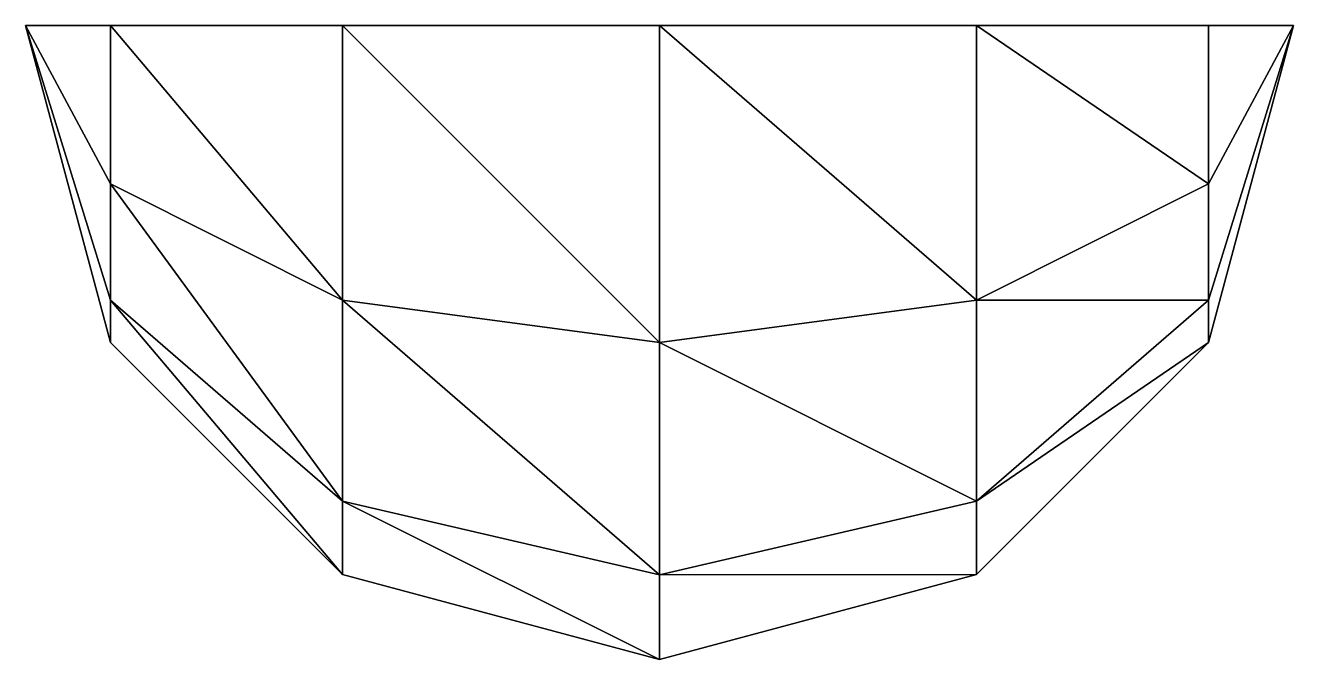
# Model space of a CAD drawing. Header units: metres. Extents: x -5 to 5, y 0 to 5.
import ezdxf

# ---------------------------------------------------------------- set-up
doc = ezdxf.new("R2010")
doc.units = ezdxf.units.M

msp = doc.modelspace()

# ---------------------------------------------------------------- linework, layer by layer
at = {"layer": 'quarter'}
for points in [[(5, 5, 0), (4.33, 2.5, 0), (2.5, 0.67, 0), (0, 0, 0), (-2.5, 0.67, 0), (-4.33, 2.5, 0), (-5, 5, 0)], [(-5, 5, 0.000001), (-4.33, 4.999259, 2.5), (-2.5, 4.998716, 4.33), (0, 4.998518, 5), (2.5, 4.998716, 4.33), (4.33, 4.999259, 2.5), (5, 5, 0.000001)]]:
    msp.add_polyline3d(points, close=True, dxfattribs=at)
for points in [[(-4.33, 3.749572, 2.164817), (-4.33, 4.999259, 2.5), (-5, 5)], [(-4.33, 2.834813, 1.249786), (-4.33, 3.749572, 2.164817), (-5, 5)], [(-4.33, 2.5), (-4.33, 2.834813, 1.249786), (-5, 5)], [(5, 5), (5, 5), (-5, 5)], [(-5, 5, 0.000001), (-5, 5), (5, 5), (5, 5, 0.000001)], [(5, 5), (4.33, 4.999259, 2.5), (4.33, 3.749572, 2.164817)], [(5, 5), (4.33, 3.749572, 2.164817), (4.33, 2.834813, 1.249786)], [(5, 5), (4.33, 2.834813, 1.249786), (4.33, 2.5)], [(-2.5, 2.834259, 3.749462), (-2.5, 4.998716, 4.33), (-4.33, 4.999259, 2.5)], [(-2.5, 2.834259, 3.749462), (-4.33, 4.999259, 2.5), (-4.33, 3.749572, 2.164817)], [(0, 2.499145, 4.329633), (0, 4.998518, 5), (-2.5, 4.998716, 4.33)], [(0, 2.499145, 4.329633), (-2.5, 4.998716, 4.33), (-2.5, 2.834259, 3.749462)], [(2.5, 2.834259, 3.749462), (2.5, 4.998716, 4.33), (0, 4.998518, 5)], [(2.5, 2.834259, 3.749462), (0, 4.998518, 5), (0, 2.499145, 4.329633)], [(4.33, 3.749572, 2.164817), (4.33, 4.999259, 2.5), (2.5, 4.998716, 4.33)], [(4.33, 3.749572, 2.164817), (2.5, 4.998716, 4.33), (2.5, 2.834259, 3.749462)], [(-2.5, 1.249896, 2.16463), (-2.5, 2.834259, 3.749462), (-4.33, 3.749572, 2.164817)], [(-2.5, 1.249896, 2.16463), (-4.33, 3.749572, 2.164817), (-4.33, 2.834813, 1.249786)], [(4.33, 2.834813, 1.249786), (4.33, 3.749572, 2.164817), (2.5, 2.834259, 3.749462)], [(-2.5, 0.67), (-2.5, 1.249896, 2.16463), (-4.33, 2.834813, 1.249786)], [(-2.5, 0.67), (-4.33, 2.834813, 1.249786), (-4.33, 2.5)], [(0, 0.669626, 2.499572), (0, 2.499145, 4.329633), (-2.5, 2.834259, 3.749462)], [(0, 0.669626, 2.499572), (-2.5, 2.834259, 3.749462), (-2.5, 1.249896, 2.16463)], [(2.5, 1.249896, 2.16463), (2.5, 2.834259, 3.749462), (0, 2.499145, 4.329633)], [(4.33, 2.834813, 1.249786), (2.5, 2.834259, 3.749462), (2.5, 1.249896, 2.16463)], [(4.33, 2.5), (4.33, 2.834813, 1.249786), (2.5, 1.249896, 2.16463)], [(4.33, 2.5), (2.5, 1.249896, 2.16463), (2.5, 0.67)], [(2.5, 1.249896, 2.16463), (0, 2.499145, 4.329633), (0, 0.669626, 2.499572)], [(0, 0), (0, 0.669626, 2.499572), (-2.5, 1.249896, 2.16463)], [(0, 0), (-2.5, 1.249896, 2.16463), (-2.5, 0.67)], [(2.5, 0.67), (2.5, 1.249896, 2.16463), (0, 0.669626, 2.499572)], [(2.5, 0.67), (0, 0.669626, 2.499572), (0, 0)]]:
    msp.add_3dface(points, dxfattribs=at)

doc.saveas('drawing.dxf')
